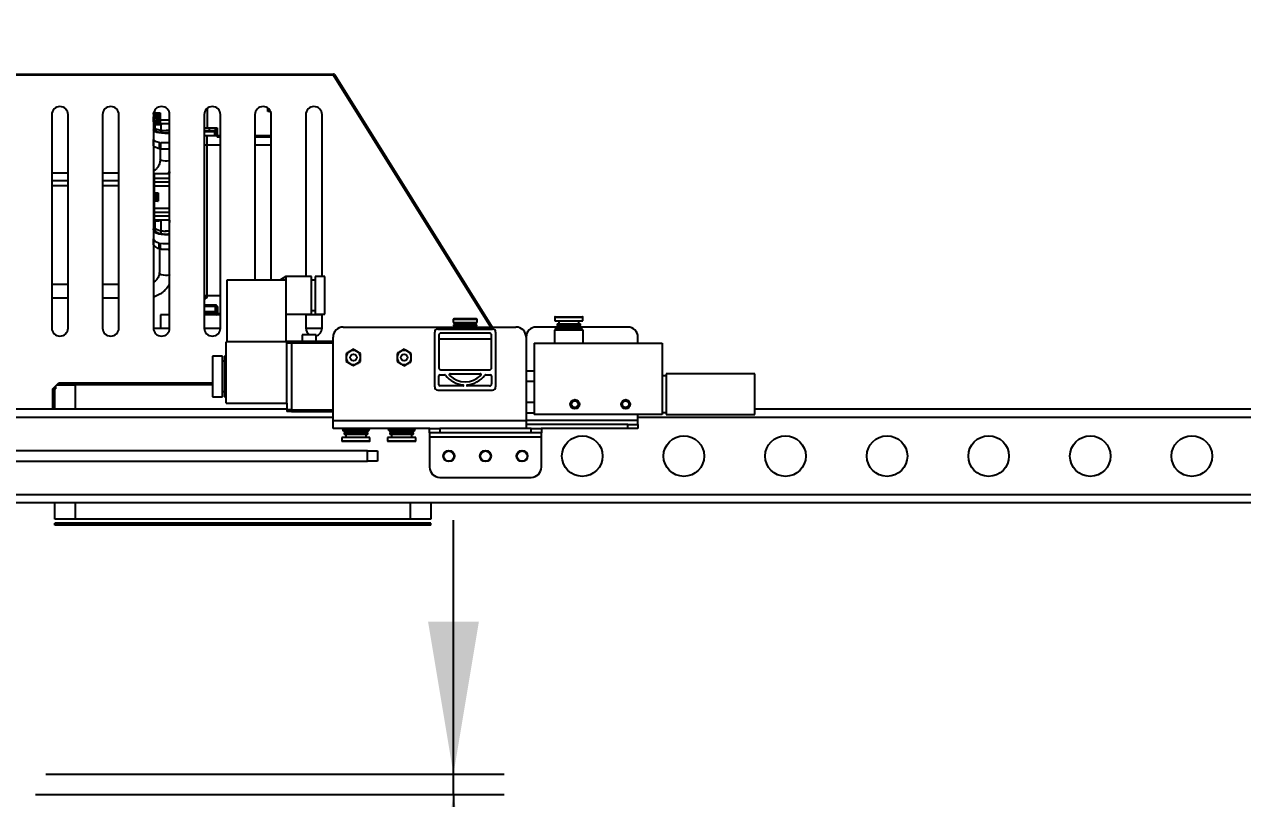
# Model space of a CAD drawing. Header units: millimetres. Extents: x 1 to 7426, y 0 to 5250.
# Drawn here: x 2041 to 2640, y 3952 to 4333 of the extents above; entities that cross this region are included whole.
import ezdxf

# ---------------------------------------------------------------- set-up
doc = ezdxf.new("R2010")
doc.units = ezdxf.units.MM
doc.header["$LTSCALE"] = 25
doc.layers.add('标注层', color=137, linetype='Continuous', lineweight=25)
doc.styles.add('SLDTEXTSTYLE2', font='TXT', dxfattribs={"width": 0.7})
doc.dimstyles.new('SLDDIMSTYLE0', dxfattribs={"dimtxt": 80, "dimasz": 75, "dimexe": 0, "dimexo": 0.0625, "dimgap": 20, "dimtad": 2, "dimrnd": 1e-09, "dimzin": 12, "dimdsep": 46, "dimtxsty": 'SLDTEXTSTYLE2', "dimsah": 1, "dimcen": 0.09, "dimadec": 0, "dimazin": 3, "dimtfac": 1, "dimtofl": 0, "dimtmove": 0, "dimatfit": 3, "dimfxl": 0, "dimfrac": 2, "dimtolj": 1, "dimtzin": 12, "dimarcsym": 0})
doc.dimstyles.new('SLDDIMSTYLE1', dxfattribs={"dimtxt": 80, "dimasz": 75, "dimexe": 0, "dimexo": 0.0625, "dimgap": 20, "dimtad": 2, "dimrnd": 1e-09, "dimzin": 12, "dimdsep": 46, "dimtxsty": 'SLDTEXTSTYLE2', "dimsah": 1, "dimcen": 0.09, "dimadec": 0, "dimazin": 3, "dimtfac": 1, "dimtmove": 0, "dimatfit": 0, "dimfxl": 0, "dimfrac": 2, "dimtolj": 1, "dimtzin": 12, "dimarcsym": 0})

# ---------------------------------------------------------------- blocks, each defined once
blk = doc.blocks.new('_D')
at = {"layer": '标注层'}
for p, q in [((3206.27, 4004), (3206.27, 4567.76)), ((1902.27, 4542.76), (3206.27, 4542.76))]:
    blk.add_line(p, q, dxfattribs=at)
for points in [[(1902.27, 4542.76), (1977.27, 4530.26), (1977.27, 4555.26)], [(3206.27, 4542.76), (3131.27, 4555.26), (3131.27, 4530.26)]]:
    blk.add_solid(points, dxfattribs=at)
at = {"layer": '标注层', "insert": (2515.84, 4645.89), "char_height": 80, "attachment_point": 1, "style": 'SLDTEXTSTYLE2'}
blk.add_mtext('1304', dxfattribs=at)
blk = doc.blocks.new('_D_1')
at = {"layer": '标注层'}
for p, q in [((2852.27, 4106.04), (2852.27, 4425.56)), ((2852.27, 4400.56), (1902.27, 4400.56))]:
    blk.add_line(p, q, dxfattribs=at)
for points in [[(1902.27, 4400.56), (1977.27, 4388.06), (1977.27, 4413.06)], [(2852.27, 4400.56), (2777.27, 4413.06), (2777.27, 4388.06)]]:
    blk.add_solid(points, dxfattribs=at)
at = {"layer": '标注层', "insert": (2316.19, 4503.69), "char_height": 80, "attachment_point": 1, "style": 'SLDTEXTSTYLE2'}
blk.add_mtext('950', dxfattribs=at)
blk = doc.blocks.new('_D_2')
at = {"layer": '标注层'}
for p, q in [((2251.96, 3964.04), (2251.96, 4089.04)), ((2051.27, 3964.04), (2276.96, 3964.04)), ((2251.96, 3954.04), (2251.96, 3964.04)), ((2046.27, 3954.04), (2276.96, 3954.04)), ((2251.96, 3954.04), (2251.96, 3861.59))]:
    blk.add_line(p, q, dxfattribs=at)
for points in [[(2251.96, 3964.04), (2264.46, 4039.04), (2239.46, 4039.04)], [(2251.96, 3954.04), (2239.46, 3879.04), (2264.46, 3879.04)]]:
    blk.add_solid(points, dxfattribs=at)
at = {"layer": '标注层', "insert": (2148.83, 3861.59), "char_height": 80, "attachment_point": 1, "rotation": 90, "style": 'SLDTEXTSTYLE2'}
blk.add_mtext('10', dxfattribs=at)

msp = doc.modelspace()

# ---------------------------------------------------------------- linework, layer by layer
at = {"color": 7, "linetype": 'Continuous', "lineweight": 25}
for p, q in [((2013.772, 4308.544), (2192.995, 4308.544)), ((2192.995, 4308.044), (2013.772, 4308.044)), ((2192.995, 4308.544), (2192.995, 4308.044)), ((2193.419, 4308.309), (2270.961, 4184.044)), ((2054.272, 4288.544), (2054.272, 4183.544)), ((2062.272, 4183.544), (2062.272, 4288.544)), ((2079.272, 4288.544), (2079.272, 4183.544)), ((2087.272, 4183.544), (2087.272, 4288.544)), ((2104.272, 4288.544), (2104.272, 4183.544)), ((2104.282, 4287.394), (2104.782, 4287.394)), ((2104.282, 4284.944), (2104.282, 4287.394)), ((2104.782, 4289.394), (2104.782, 4288.394)), ((2104.782, 4289.394), (2107.682, 4289.394)), ((2104.782, 4288.394), (2107.682, 4288.394)), ((2104.782, 4287.394), (2104.782, 4288.394)), ((2104.782, 4284.944), (2104.782, 4287.394)), ((2106.082, 4287.899), (2106.082, 4287.917)), ((2106.682, 4288.001), (2106.482, 4288.001)), ((2106.682, 4287.983), (2106.682, 4288.001)), ((2107.682, 4288.251), (2107.182, 4288.251)), ((2107.182, 4288.251), (2107.182, 4284.251)), ((2107.682, 4289.394), (2107.682, 4285.944)), ((2112.272, 4183.544), (2112.272, 4288.544)), ((2129.272, 4288.544), (2129.272, 4183.544)), ((2137.272, 4183.544), (2137.272, 4288.544)), ((2154.272, 4288.544), (2154.272, 4207.244)), ((2161.98, 4290.044), (2160.61, 4290.044)), ((2161.61, 4290.044), (2161.61, 4290.748)), ((2161.86, 4290.312), (2161.86, 4290.044)), ((2162.272, 4207.244), (2162.272, 4288.544)), ((2179.272, 4288.544), (2179.272, 4208.844)), ((2187.272, 4208.844), (2187.272, 4288.544)), ((2104.282, 4284.944), (2104.782, 4284.944)), ((2104.282, 4284.944), (2104.282, 4284.444)), ((2104.782, 4284.944), (2104.782, 4283.944)), ((2107.682, 4283.944), (2104.782, 4283.944)), ((2105.027, 4283.477), (2105.027, 4282.012)), ((2105.027, 4282.011), (2105.027, 4280.906)), ((2106.082, 4286.001), (2106.082, 4286.501)), ((2106.082, 4284.584), (2106.082, 4284.603)), ((2106.482, 4284.501), (2107.182, 4284.501)), ((2107.182, 4284.251), (2107.682, 4284.251)), ((2107.682, 4285.944), (2107.682, 4283.944)), ((2112.272, 4283.944), (2107.682, 4283.944)), ((2108.162, 4279.612), (2108.162, 4283.56)), ((2130.682, 4282.044), (2135.682, 4282.044)), ((2134.682, 4282.044), (2134.682, 4278.044)), ((2135.682, 4282.044), (2135.682, 4277.544)), ((2104.382, 4280.906), (2104.382, 4273.469)), ((2104.402, 4273.341), (2104.402, 4276.238)), ((2105.026, 4280.906), (2105.027, 4280.937)), ((2112.272, 4280.661), (2110.582, 4280.574)), ((2129.318, 4280.544), (2129.272, 4280.541)), ((2130.682, 4278.044), (2129.272, 4278.044)), ((2130.682, 4273.544), (2130.682, 4278.044)), ((2137.272, 4278.044), (2130.682, 4278.044)), ((2134.443, 4278.044), (2134.443, 4280.169)), ((2137.272, 4277.544), (2135.682, 4277.544)), ((2162.272, 4278.044), (2154.272, 4278.044)), ((2162.272, 4277.544), (2154.272, 4277.544)), ((2106.264, 4272.023), (2105.201, 4272.499)), ((2107.063, 4275.046), (2107.063, 4272.148)), ((2107.582, 4271.74), (2107.582, 4266.418)), ((2107.921, 4272.02), (2107.921, 4274.917)), ((2111.645, 4271.536), (2109.519, 4271.536)), ((2112.272, 4271.597), (2111.645, 4271.536)), ((2130.682, 4273.544), (2129.272, 4273.544)), ((2137.272, 4273.544), (2130.682, 4273.544)), ((2130.682, 4199.544), (2130.682, 4273.544)), ((2162.272, 4273.544), (2154.272, 4273.544)), ((2062.272, 4259.758), (2054.272, 4259.758)), ((2087.272, 4259.758), (2079.272, 4259.758)), ((2104.782, 4257.344), (2104.282, 4257.344)), ((2104.782, 4257.344), (2104.782, 4259.344)), ((2112.182, 4259.344), (2104.782, 4259.344)), ((2104.782, 4255.344), (2104.782, 4257.344)), ((2112.182, 4260.344), (2112.272, 4260.344)), ((2112.182, 4260.344), (2112.182, 4259.844)), ((2112.182, 4259.844), (2112.182, 4259.793)), ((2112.182, 4259.303), (2112.182, 4259.793)), ((2062.272, 4255.982), (2054.272, 4255.982)), ((2054.272, 4253.758), (2062.272, 4253.758)), ((2087.272, 4255.982), (2079.272, 4255.982)), ((2079.272, 4253.758), (2087.272, 4253.758)), ((2104.782, 4253.344), (2104.282, 4253.344)), ((2104.282, 4253.344), (2104.282, 4250.494)), ((2104.782, 4253.344), (2104.782, 4255.344)), ((2112.272, 4255.344), (2104.782, 4255.344)), ((2104.782, 4249.994), (2104.782, 4253.344)), ((2104.282, 4245.394), (2104.282, 4242.544)), ((2104.482, 4248.22), (2104.482, 4248.677)), ((2104.482, 4247.72), (2104.482, 4247.263)), ((2104.782, 4249.994), (2106.682, 4249.994)), ((2104.782, 4242.544), (2104.782, 4245.894)), ((2106.682, 4245.894), (2104.782, 4245.894)), ((2105.082, 4249.618), (2105.082, 4249.637)), ((2105.082, 4247.72), (2105.082, 4248.22)), ((2105.082, 4246.304), (2105.082, 4246.323)), ((2105.882, 4249.72), (2105.482, 4249.72)), ((2105.482, 4246.22), (2105.882, 4246.22)), ((2105.882, 4249.72), (2105.882, 4246.22)), ((2106.382, 4249.52), (2105.882, 4249.52)), ((2106.682, 4249.92), (2106.382, 4249.92)), ((2106.382, 4249.92), (2106.382, 4247.97)), ((2106.382, 4247.97), (2106.382, 4246.02)), ((2106.382, 4246.02), (2106.682, 4246.02)), ((2106.682, 4249.994), (2106.682, 4245.894)), ((2104.782, 4242.544), (2104.282, 4242.544)), ((2104.782, 4240.544), (2104.782, 4242.544)), ((2104.782, 4240.544), (2112.272, 4240.544)), ((2104.782, 4238.544), (2104.782, 4240.544)), ((2104.782, 4238.544), (2104.282, 4238.544)), ((2104.782, 4236.544), (2104.782, 4238.544)), ((2112.182, 4236.544), (2104.782, 4236.544)), ((2105.253, 4236.115), (2104.927, 4236.109)), ((2104.927, 4236.109), (2104.927, 4233.372)), ((2104.927, 4233.371), (2104.927, 4231.948)), ((2108.062, 4229.835), (2108.062, 4236.234)), ((2112.182, 4236.584), (2112.182, 4236.094)), ((2112.182, 4236.094), (2112.182, 4236.044)), ((2112.182, 4236.044), (2112.182, 4235.544)), ((2112.272, 4235.544), (2112.182, 4235.544)), ((2104.282, 4231.948), (2104.282, 4224.969)), ((2104.302, 4224.76), (2104.302, 4227.479)), ((2112.272, 4231.175), (2110.482, 4231.024)), ((2106.164, 4222.944), (2105.101, 4223.722)), ((2106.963, 4225.531), (2106.963, 4222.812)), ((2107.232, 4222.57), (2107.232, 4210.789)), ((2107.821, 4222.603), (2107.821, 4225.322)), ((2111.545, 4222.15), (2109.419, 4222.15)), ((2111.545, 4222.15), (2112.272, 4222.264)), ((2062.272, 4204.976), (2054.272, 4204.976)), ((2087.272, 4204.976), (2079.272, 4204.976)), ((2140.523, 4176.744), (2140.523, 4207.244)), ((2140.523, 4207.244), (2169.523, 4207.244)), ((2169.523, 4208.844), (2166.752, 4207.244)), ((2182.023, 4208.844), (2169.523, 4208.844)), ((2169.523, 4208.844), (2169.523, 4207.244)), ((2169.523, 4207.244), (2169.523, 4176.744)), ((2182.023, 4199.644), (2182.023, 4208.844)), ((2183.823, 4207.144), (2182.023, 4207.144)), ((2188.723, 4208.844), (2183.823, 4208.844)), ((2183.823, 4208.844), (2183.823, 4199.644)), ((2188.723, 4199.644), (2188.723, 4208.844)), ((2054.272, 4198.476), (2062.272, 4198.476)), ((2079.272, 4198.476), (2087.272, 4198.476)), ((2129.272, 4199.544), (2130.682, 4199.544)), ((2130.682, 4198.544), (2130.682, 4199.544)), ((2130.682, 4199.544), (2137.272, 4199.544)), ((2182.023, 4190.444), (2182.023, 4199.644)), ((2183.823, 4199.644), (2183.823, 4190.444)), ((2188.723, 4190.444), (2188.723, 4199.644)), ((2129.308, 4194.277), (2129.308, 4191.719)), ((2129.473, 4194.344), (2129.473, 4194.844)), ((2134.644, 4194.844), (2129.473, 4194.844)), ((2129.473, 4194.344), (2130.911, 4194.344)), ((2130.911, 4194.344), (2133.206, 4194.344)), ((2133.206, 4194.344), (2134.644, 4194.344)), ((2134.644, 4194.344), (2134.644, 4194.844)), ((2134.808, 4191.719), (2134.808, 4194.277)), ((2136.058, 4193.844), (2135.058, 4193.844)), ((2135.058, 4193.844), (2135.058, 4190.544)), ((2136.058, 4190.544), (2136.058, 4193.844)), ((2182.023, 4192.144), (2183.823, 4192.144)), ((2107.782, 4190.044), (2107.782, 4183.544)), ((2112.272, 4190.044), (2107.782, 4190.044)), ((2137.272, 4190.044), (2129.272, 4190.044)), ((2135.058, 4190.544), (2136.058, 4190.544)), ((2136.058, 4190.544), (2136.058, 4190.044)), ((2169.523, 4190.444), (2182.023, 4190.444)), ((2179.272, 4190.444), (2179.272, 4183.544)), ((2187.272, 4190.044), (2179.272, 4190.044)), ((2183.823, 4190.444), (2188.723, 4190.444)), ((2187.272, 4183.544), (2187.272, 4190.444)), ((2251.873, 4187.844), (2251.873, 4186.244)), ((2251.873, 4186.244), (2263.573, 4186.244)), ((2252.023, 4185.194), (2251.923, 4185.094)), ((2263.423, 4185.194), (2252.023, 4185.194)), ((2263.373, 4188.044), (2252.073, 4188.044)), ((2253.723, 4186.244), (2253.723, 4185.194)), ((2261.723, 4185.194), (2261.723, 4186.244)), ((2263.523, 4185.094), (2263.423, 4185.194)), ((2263.573, 4186.244), (2263.573, 4187.844)), ((2301.823, 4188.844), (2301.823, 4187.044)), ((2301.823, 4187.044), (2315.623, 4187.044)), ((2302.023, 4189.044), (2309.268, 4189.044)), ((2303.023, 4185.644), (2302.923, 4185.544)), ((2302.923, 4185.544), (2302.923, 4184.894)), ((2302.923, 4185.544), (2309.195, 4185.544)), ((2303.023, 4185.644), (2309.187, 4185.644)), ((2303.773, 4187.044), (2303.773, 4185.644)), ((2309.187, 4185.644), (2314.423, 4185.644)), ((2309.195, 4185.544), (2314.523, 4185.544)), ((2309.268, 4189.044), (2315.423, 4189.044)), ((2313.673, 4185.644), (2313.673, 4187.044)), ((2314.523, 4185.544), (2314.423, 4185.644)), ((2314.523, 4184.894), (2314.523, 4185.544)), ((2315.623, 4187.044), (2315.623, 4188.844)), ((2104.272, 4183.544), (2112.272, 4183.544)), ((2129.272, 4183.544), (2137.272, 4183.544)), ((2177.523, 4180.144), (2177.523, 4177.144)), ((2184.323, 4180.144), (2177.523, 4180.144)), ((2179.272, 4183.544), (2187.272, 4183.544)), ((2184.323, 4177.144), (2184.323, 4180.144)), ((2197.723, 4184.044), (2282.723, 4184.044)), ((2242.723, 4154.544), (2242.723, 4181.544)), ((2244.223, 4183.044), (2271.223, 4183.044)), ((2244.723, 4180.044), (2244.723, 4164.044)), ((2269.723, 4181.044), (2245.723, 4181.044)), ((2251.923, 4185.094), (2251.923, 4184.694)), ((2251.923, 4185.094), (2263.523, 4185.094)), ((2251.923, 4184.694), (2252.173, 4184.444)), ((2251.923, 4184.694), (2263.523, 4184.694)), ((2252.173, 4184.444), (2251.923, 4184.194)), ((2251.923, 4184.194), (2251.923, 4184.044)), ((2251.923, 4184.194), (2263.523, 4184.194)), ((2252.173, 4184.444), (2263.273, 4184.444)), ((2263.273, 4184.444), (2263.523, 4184.694)), ((2263.523, 4184.194), (2263.273, 4184.444)), ((2263.523, 4184.694), (2263.523, 4185.094)), ((2263.523, 4184.044), (2263.523, 4184.194)), ((2270.723, 4164.044), (2270.723, 4180.044)), ((2272.723, 4181.544), (2272.723, 4154.544)), ((2302.923, 4184.044), (2292.723, 4184.044)), ((2301.723, 4182.444), (2301.723, 4176.044)), ((2309.276, 4182.644), (2301.923, 4182.644)), ((2302.235, 4183.539), (2302.073, 4182.644)), ((2302.481, 4183.744), (2309.231, 4183.744)), ((2302.923, 4184.894), (2303.173, 4184.644)), ((2302.923, 4184.894), (2314.523, 4184.894)), ((2303.173, 4184.644), (2302.923, 4184.394)), ((2302.923, 4184.394), (2302.923, 4183.744)), ((2302.923, 4184.394), (2309.195, 4184.394)), ((2303.173, 4184.644), (2314.273, 4184.644)), ((2309.195, 4184.394), (2314.523, 4184.394)), ((2309.231, 4183.744), (2314.964, 4183.744)), ((2315.523, 4182.644), (2309.276, 4182.644)), ((2314.273, 4184.644), (2314.523, 4184.894)), ((2314.523, 4184.394), (2314.273, 4184.644)), ((2314.523, 4183.744), (2314.523, 4184.394)), ((2337.723, 4184.044), (2314.523, 4184.044)), ((2315.373, 4182.644), (2315.21, 4183.539)), ((2315.723, 4176.044), (2315.723, 4182.444)), ((2170.023, 4176.744), (2140.023, 4176.744)), ((2140.023, 4146.544), (2140.023, 4176.744)), ((2170.023, 4177.044), (2170.023, 4176.744)), ((2170.023, 4177.044), (2172.223, 4177.044)), ((2170.023, 4146.544), (2170.023, 4176.744)), ((2172.223, 4176.044), (2170.023, 4176.044)), ((2172.223, 4177.144), (2192.723, 4177.144)), ((2172.223, 4177.144), (2172.223, 4176.144)), ((2172.223, 4176.144), (2172.223, 4143.344)), ((2192.723, 4138.044), (2192.723, 4179.044)), ((2270.723, 4178.044), (2244.723, 4178.044)), ((2287.723, 4179.044), (2287.723, 4138.044)), ((2291.723, 4176.044), (2291.723, 4141.044)), ((2291.723, 4176.044), (2354.723, 4176.044)), ((2342.723, 4176.044), (2342.723, 4179.044)), ((2354.723, 4176.044), (2354.723, 4141.044)), ((2138.223, 4169.744), (2133.323, 4169.744)), ((2133.323, 4169.744), (2133.323, 4149.744)), ((2138.223, 4149.744), (2138.223, 4169.744)), ((2139.223, 4167.244), (2138.223, 4167.244)), ((2140.023, 4169.744), (2139.223, 4169.744)), ((2139.223, 4169.744), (2139.223, 4149.744)), ((2202.723, 4173.085), (2200.973, 4172.075)), ((2206.223, 4171.065), (2204.473, 4172.075)), ((2227.723, 4173.085), (2225.973, 4172.075)), ((2231.223, 4171.065), (2229.473, 4172.075)), ((2199.223, 4167.023), (2200.973, 4166.013)), ((2202.723, 4165.002), (2204.473, 4166.013)), ((2224.223, 4167.023), (2225.973, 4166.013)), ((2227.723, 4165.002), (2229.473, 4166.013)), ((2245.723, 4163.044), (2269.723, 4163.044)), ((2287.723, 4162.436), (2291.723, 4162.436)), ((2054.772, 4153.544), (2057.772, 4156.544)), ((2056.772, 4155.544), (2065.772, 4155.544)), ((2057.772, 4156.544), (2133.323, 4156.544)), ((2065.772, 4155.544), (2065.772, 4143.544)), ((2133.323, 4155.544), (2065.772, 4155.544)), ((2065.782, 4156.544), (2065.782, 4155.544)), ((2244.723, 4155.544), (2244.723, 4160.044)), ((2245.223, 4160.544), (2247.693, 4160.544)), ((2250.374, 4161.044), (2265.071, 4161.044)), ((2267.753, 4160.544), (2270.223, 4160.544)), ((2270.723, 4160.044), (2270.723, 4156.044)), ((2291.723, 4157.24), (2287.723, 4157.24)), ((2356.723, 4160.044), (2354.723, 4160.044)), ((2400.223, 4161.044), (2356.723, 4161.044)), ((2356.723, 4161.044), (2356.723, 4141.044)), ((2400.223, 4141.044), (2400.223, 4161.044)), ((2054.772, 4143.544), (2054.772, 4153.544)), ((2055.772, 4143.544), (2055.772, 4153.544)), ((2056.233, 4153.544), (2055.772, 4153.544)), ((2055.782, 4153.544), (2055.782, 4154.554)), ((2056.233, 4153.544), (2056.233, 4155.005)), ((2133.323, 4149.744), (2138.223, 4149.744)), ((2138.223, 4152.244), (2139.223, 4152.244)), ((2139.223, 4149.744), (2140.023, 4149.744)), ((2244.223, 4153.044), (2271.223, 4153.044)), ((2256.734, 4155.044), (2245.223, 4155.044)), ((2269.723, 4155.044), (2258.712, 4155.044)), ((2170.023, 4143.544), (1973.9, 4143.544)), ((2140.023, 4146.544), (2170.023, 4146.544)), ((2170.023, 4146.544), (2170.023, 4143.444)), ((2170.023, 4143.444), (2172.223, 4143.444)), ((2170.023, 4143.444), (2170.023, 4142.444)), ((2172.223, 4143.344), (2172.223, 4142.344)), ((2291.723, 4146.848), (2287.723, 4146.848)), ((2852.272, 4143.544), (2400.223, 4143.544)), ((2192.723, 4139.544), (1973.9, 4139.544)), ((2172.223, 4142.444), (2170.023, 4142.444)), ((2192.723, 4142.344), (2172.223, 4142.344)), ((2192.723, 4138.044), (2287.723, 4138.044)), ((2192.723, 4134.044), (2192.723, 4138.044)), ((2291.723, 4141.652), (2287.723, 4141.652)), ((2287.723, 4138.044), (2287.723, 4134.044)), ((2342.723, 4138.044), (2287.723, 4138.044)), ((2354.723, 4141.044), (2291.723, 4141.044)), ((2342.723, 4138.044), (2342.723, 4141.044)), ((2852.272, 4139.544), (2342.723, 4139.544)), ((2342.723, 4136.044), (2342.723, 4138.044)), ((2354.723, 4142.044), (2356.723, 4142.044)), ((2356.723, 4141.044), (2400.223, 4141.044)), ((2240.324, 4134.044), (2192.723, 4134.044)), ((2197.341, 4134.044), (2197.485, 4133.249)), ((2205.582, 4133.044), (2197.731, 4133.044)), ((2198.173, 4133.044), (2198.173, 4132.394)), ((2198.173, 4132.394), (2198.423, 4132.144)), ((2205.468, 4132.394), (2198.173, 4132.394)), ((2198.423, 4132.144), (2198.173, 4131.894)), ((2198.173, 4131.894), (2198.173, 4131.244)), ((2209.773, 4131.894), (2198.173, 4131.894)), ((2198.173, 4131.244), (2198.273, 4131.144)), ((2205.468, 4131.244), (2198.173, 4131.244)), ((2198.423, 4132.144), (2209.523, 4132.144)), ((2209.773, 4132.394), (2205.468, 4132.394)), ((2209.773, 4131.244), (2205.468, 4131.244)), ((2210.214, 4133.044), (2205.582, 4133.044)), ((2209.523, 4132.144), (2209.773, 4132.394)), ((2209.773, 4131.894), (2209.523, 4132.144)), ((2209.673, 4131.144), (2209.773, 4131.244)), ((2209.773, 4132.394), (2209.773, 4133.044)), ((2209.773, 4131.244), (2209.773, 4131.894)), ((2210.46, 4133.249), (2210.605, 4134.044)), ((2219.841, 4134.044), (2219.985, 4133.249)), ((2228.082, 4133.044), (2220.231, 4133.044)), ((2220.673, 4133.044), (2220.673, 4132.394)), ((2220.673, 4132.394), (2220.923, 4132.144)), ((2227.968, 4132.394), (2220.673, 4132.394)), ((2220.923, 4132.144), (2220.673, 4131.894)), ((2220.673, 4131.894), (2220.673, 4131.244)), ((2232.273, 4131.894), (2220.673, 4131.894)), ((2220.673, 4131.244), (2220.773, 4131.144)), ((2227.968, 4131.244), (2220.673, 4131.244)), ((2220.923, 4132.144), (2232.023, 4132.144)), ((2232.273, 4132.394), (2227.968, 4132.394)), ((2232.273, 4131.244), (2227.968, 4131.244)), ((2232.714, 4133.044), (2228.082, 4133.044)), ((2232.023, 4132.144), (2232.273, 4132.394)), ((2232.273, 4131.894), (2232.023, 4132.144)), ((2232.173, 4131.144), (2232.273, 4131.244)), ((2232.273, 4132.394), (2232.273, 4133.044)), ((2232.273, 4131.244), (2232.273, 4131.894)), ((2232.96, 4133.249), (2233.105, 4134.044)), ((2240.223, 4132.044), (2240.223, 4134.044)), ((2245.223, 4132.044), (2240.223, 4132.044)), ((2240.223, 4132.044), (2240.223, 4130.044)), ((2240.324, 4134.044), (2245.223, 4134.044)), ((2245.223, 4134.044), (2245.223, 4132.044)), ((2290.223, 4134.044), (2245.223, 4134.044)), ((2290.223, 4132.044), (2245.223, 4132.044)), ((2337.723, 4136.044), (2287.723, 4136.044)), ((2290.223, 4132.044), (2290.223, 4134.044)), ((2290.223, 4134.044), (2295.122, 4134.044)), ((2295.223, 4132.044), (2290.223, 4132.044)), ((2337.723, 4134.044), (2295.122, 4134.044)), ((2295.223, 4134.044), (2295.223, 4132.044)), ((2295.223, 4130.044), (2295.223, 4132.044)), ((2337.723, 4134.044), (2337.723, 4136.044)), ((2337.723, 4136.044), (2342.723, 4136.044)), ((2342.723, 4134.044), (2337.723, 4134.044)), ((2342.723, 4136.044), (2342.723, 4134.044)), ((2197.073, 4129.744), (2197.073, 4127.944)), ((2210.873, 4129.744), (2197.073, 4129.744)), ((2205.7, 4127.744), (2197.273, 4127.744)), ((2205.443, 4131.144), (2198.273, 4131.144)), ((2199.023, 4131.144), (2199.023, 4129.744)), ((2209.673, 4131.144), (2205.443, 4131.144)), ((2210.673, 4127.744), (2205.7, 4127.744)), ((2208.923, 4129.744), (2208.923, 4131.144)), ((2210.873, 4127.944), (2210.873, 4129.744)), ((2219.573, 4129.744), (2219.573, 4127.944)), ((2233.373, 4129.744), (2219.573, 4129.744)), ((2228.2, 4127.744), (2219.773, 4127.744)), ((2227.943, 4131.144), (2220.773, 4131.144)), ((2221.523, 4131.144), (2221.523, 4129.744)), ((2232.173, 4131.144), (2227.943, 4131.144)), ((2233.173, 4127.744), (2228.2, 4127.744)), ((2231.423, 4129.744), (2231.423, 4131.144)), ((2233.373, 4127.944), (2233.373, 4129.744)), ((2240.223, 4130.044), (2295.223, 4130.044)), ((2240.223, 4130.044), (2240.223, 4115.044)), ((2295.223, 4115.044), (2295.223, 4130.044)), ((2209.574, 4123.044), (2011.68, 4123.044)), ((2209.574, 4118.044), (2209.574, 4123.044)), ((2209.574, 4123.044), (2214.549, 4123.044)), ((2214.549, 4123.044), (2214.549, 4118.044)), ((2011.68, 4118.044), (2209.574, 4118.044)), ((2214.549, 4118.044), (2209.574, 4118.044)), ((2245.223, 4110.044), (2290.223, 4110.044)), ((2852.272, 4101.544), (1973.9, 4101.544)), ((2852.272, 4097.544), (1973.9, 4097.544)), ((2055.772, 4089.544), (2055.772, 4097.544)), ((2065.772, 4097.544), (2065.772, 4089.544)), ((2230.772, 4089.544), (2230.772, 4097.544)), ((2240.772, 4097.544), (2240.772, 4089.544)), ((2065.772, 4089.544), (2055.772, 4089.544)), ((2230.772, 4089.544), (2065.772, 4089.544)), ((2240.772, 4089.544), (2230.772, 4089.544)), ((2055.772, 4086.544), (2055.772, 4087.544)), ((2065.772, 4087.544), (2055.772, 4087.544)), ((2065.772, 4086.544), (2055.772, 4086.544)), ((2065.772, 4086.544), (2065.772, 4087.544)), ((2230.772, 4087.544), (2065.772, 4087.544)), ((2230.772, 4086.544), (2065.772, 4086.544)), ((2230.772, 4086.544), (2230.772, 4087.544)), ((2240.772, 4087.544), (2230.772, 4087.544)), ((2240.772, 4086.544), (2230.772, 4086.544)), ((2240.772, 4086.544), (2240.772, 4087.544))]:
    msp.add_line(p, q, dxfattribs=at)
at = {"color": 8, "linetype": 'Continuous', "lineweight": 25}
for p, q in [((2270.372, 4184.044), (2192.995, 4308.044)), ((2104.363, 4289.394), (2104.782, 4289.394)), ((2104.782, 4290.498), (2104.782, 4289.394)), ((2104.782, 4287.394), (2105.583, 4287.394)), ((2106.482, 4288.001), (2106.482, 4284.501)), ((2130.682, 4291.592), (2130.682, 4282.044)), ((2160.61, 4290.044), (2160.61, 4291.789)), ((2105.682, 4284.944), (2104.782, 4284.944)), ((2105.261, 4283.481), (2105.028, 4283.477)), ((2107.682, 4285.944), (2112.272, 4285.944)), ((2131.682, 4282.044), (2131.682, 4280.544)), ((2134.443, 4280.169), (2129.272, 4280.169)), ((2104.782, 4257.344), (2112.272, 4257.344)), ((2112.272, 4259.844), (2112.182, 4259.844)), ((2112.182, 4259.793), (2112.272, 4259.793)), ((2112.272, 4259.303), (2112.182, 4259.303)), ((2112.272, 4253.344), (2104.782, 4253.344)), ((2104.782, 4249.407), (2104.782, 4249.994)), ((2104.782, 4247.72), (2104.782, 4248.22)), ((2104.782, 4245.894), (2104.782, 4246.532)), ((2105.482, 4249.72), (2105.482, 4249.208)), ((2105.482, 4249.208), (2105.482, 4246.22)), ((2104.782, 4242.544), (2112.272, 4242.544)), ((2112.272, 4238.544), (2104.782, 4238.544)), ((2112.182, 4236.584), (2112.272, 4236.584)), ((2112.272, 4236.094), (2112.182, 4236.094)), ((2112.182, 4236.044), (2112.272, 4236.044)), ((2129.272, 4198.544), (2130.682, 4198.544)), ((2129.473, 4194.844), (2129.272, 4194.806)), ((2129.272, 4194.316), (2129.473, 4194.344)), ((2129.272, 4193.844), (2129.308, 4193.844)), ((2129.308, 4191.719), (2134.808, 4191.719)), ((2134.808, 4193.844), (2135.058, 4193.844)), ((2135.058, 4190.544), (2129.272, 4190.544)), ((2137.272, 4190.544), (2136.058, 4190.544)), ((2251.873, 4187.844), (2263.573, 4187.844)), ((2301.823, 4188.844), (2309.284, 4188.844)), ((2309.284, 4188.844), (2315.623, 4188.844)), ((2315.723, 4182.444), (2301.723, 4182.444)), ((2302.235, 4183.539), (2309.251, 4183.539)), ((2309.251, 4183.539), (2315.21, 4183.539)), ((2192.723, 4176.144), (2172.223, 4176.144)), ((2172.223, 4143.344), (2192.723, 4143.344)), ((2205.646, 4133.249), (2197.485, 4133.249)), ((2210.46, 4133.249), (2205.646, 4133.249)), ((2228.146, 4133.249), (2219.985, 4133.249)), ((2232.96, 4133.249), (2228.146, 4133.249)), ((2205.752, 4127.944), (2197.073, 4127.944)), ((2210.873, 4127.944), (2205.752, 4127.944)), ((2228.252, 4127.944), (2219.573, 4127.944)), ((2233.373, 4127.944), (2228.252, 4127.944))]:
    msp.add_line(p, q, dxfattribs=at)
at = {"color": 7, "linetype": 'Continuous', "lineweight": 25, "flags": 128}
for points in [[(2112.272, 4279.363), (2111.329, 4279.313), (2109.835, 4279.313), (2108.383, 4279.406), (2107.06, 4279.586), (2105.941, 4279.842), (2105.092, 4280.161), (2104.562, 4280.522), (2104.382, 4280.906), (2104.562, 4281.291), (2105.027, 4281.619)], [(2112.187, 4279.53), (2112.02, 4279.517), (2110.582, 4279.468), (2109.144, 4279.517), (2107.804, 4279.661), (2106.653, 4279.89), (2105.77, 4280.188), (2105.215, 4280.534), (2105.026, 4280.906)], [(2112.272, 4280.794), (2111.931, 4280.766), (2110.582, 4280.718)], [(2104.282, 4231.948), (2104.462, 4232.575), (2104.927, 4233.112)], [(2112.272, 4229.439), (2111.229, 4229.347), (2109.735, 4229.347), (2108.283, 4229.498), (2106.96, 4229.792), (2105.841, 4230.21), (2104.992, 4230.73), (2104.462, 4231.321), (2104.282, 4231.948)], [(2112.272, 4229.725), (2111.92, 4229.68), (2110.482, 4229.6), (2109.044, 4229.68), (2107.704, 4229.914), (2106.553, 4230.288), (2105.67, 4230.774), (2105.115, 4231.34), (2104.926, 4231.948), (2104.927, 4231.998)], [(2112.327, 4231.408), (2111.163, 4231.278), (2110.117, 4231.264)]]:
    msp.add_lwpolyline(points, dxfattribs=at)
at = {"color": 8, "linetype": 'Continuous', "lineweight": 25, "flags": 128}
for points in [[(2112.272, 4265.776), (2112.082, 4265.745), (2111.103, 4265.653), (2110.061, 4265.653), (2109.082, 4265.745), (2108.284, 4265.919), (2107.763, 4266.152), (2107.582, 4266.418)], [(2112.272, 4209.642), (2112.26, 4209.639), (2111.28, 4209.457), (2110.214, 4209.42), (2109.176, 4209.531), (2108.281, 4209.778), (2107.624, 4210.135), (2107.276, 4210.563), (2107.232, 4210.789)]]:
    msp.add_lwpolyline(points, dxfattribs=at)
at = {"color": 7, "linetype": 'Continuous', "lineweight": 25}
for centre, radius in [((2202.723, 4169.044), 1.621), ((2227.723, 4169.044), 1.621), ((2311.723, 4146.044), 2.25), ((2311.723, 4146.044), 1.621), ((2336.723, 4146.044), 2.25), ((2336.723, 4146.044), 1.621), ((2315.363, 4120.544), 10), ((2365.363, 4120.544), 10), ((2415.363, 4120.544), 10), ((2465.363, 4120.544), 10), ((2515.363, 4120.544), 10), ((2565.363, 4120.544), 10), ((2615.363, 4120.544), 10), ((2249.723, 4120.544), 2.75), ((2249.723, 4120.544), 2.5), ((2267.723, 4120.544), 2.75), ((2267.723, 4120.544), 2.5), ((2285.723, 4120.544), 2.75), ((2285.723, 4120.544), 2.5)]:
    msp.add_circle(centre, radius, dxfattribs=at)
for centre, radius, start, end in [((2192.995, 4308.044), 0.5, 31.964539, 90), ((1943.29, 4708.537), 471.961, 301.943177, 302.003877), ((2058.272, 4288.544), 4, 0, 180), ((2083.272, 4288.544), 4, 0, 180), ((2108.272, 4288.544), 4, 0, 180), ((2104.782, 4288.894), 0.5, 180, 270), ((2106.482, 4287.001), 1, 90, 113.578284), ((2133.272, 4288.544), 4, 0, 180), ((2158.272, 4288.544), 4, 0, 180), ((2183.272, 4288.544), 4, 0, 180), ((2104.782, 4284.444), 0.5, 180, 270), ((2106.482, 4285.501), 1, 246.421808, 270), ((2107.088, 4278.665), 3.62, 222.101185, 269.605667), ((2110.581, 4298.633), 19.038, 267.568797, 274.849723), ((2134.068, 4280.169), 0.375, 0, 90), ((2104.815, 4273.47), 0.433, 180.206068, 197.438277), ((2109.833, 4287.756), 15.853, 259.933767, 263.07162), ((2110.593, 4297.702), 22.941, 263.312702, 274.197866), ((2104.782, 4258.844), 0.5, 90, 180), ((2104.782, 4254.844), 0.5, 90, 180), ((2104.782, 4250.494), 0.5, 180, 270), ((2104.782, 4245.394), 0.5, 90, 180), ((2105.482, 4248.72), 1, 90, 113.578202), ((2105.482, 4247.22), 1, 246.421681, 270), ((2104.782, 4241.044), 0.5, 180, 270), ((2104.782, 4237.044), 0.5, 180, 269.999999), ((2107.405, 4228.927), 3.425, 205.019461, 262.573086), ((2110.486, 4241.307), 11.501, 265.474281, 278.935199), ((2105.411, 4224.971), 1.129, 180.081782, 190.777337), ((2109.858, 4232.811), 10.41, 253.84956, 258.715274), ((2110.491, 4239.195), 14.128, 259.105468, 277.240357), ((2129.558, 4193.844), 0.5, 89.999996, 124.931821), ((2129.683, 4191.719), 0.375, 180, 270), ((2134.433, 4191.719), 0.375, 270, 0), ((2134.558, 4193.844), 0.5, 359.999983, 90), ((2135.558, 4190.544), 0.5, 180, 270), ((2252.073, 4187.844), 0.2, 90, 180), ((2263.373, 4187.844), 0.2, 0, 90), ((2302.023, 4188.844), 0.2, 90, 180), ((2315.423, 4188.844), 0.2, 0, 90), ((2058.272, 4183.544), 4, 180, 0), ((2083.272, 4183.544), 4, 180, 0), ((2108.272, 4183.544), 4, 180, 0), ((2133.272, 4183.544), 4, 180, 0), ((2183.272, 4183.544), 4, 180, 238.211669), ((2183.272, 4183.544), 4, 285.230426, 0), ((2197.723, 4179.044), 5, 90, 180), ((2244.223, 4181.544), 1.5, 90, 180), ((2245.723, 4180.044), 1, 90, 180), ((2269.723, 4180.044), 1, 0, 90), ((2271.223, 4181.544), 1.5, 0, 90), ((2282.723, 4179.044), 5, 0, 90), ((2292.723, 4179.044), 5, 90, 180), ((2301.923, 4182.444), 0.2, 90, 180), ((2302.481, 4183.494), 0.25, 90, 169.7), ((2314.964, 4183.494), 0.25, 10.3, 90), ((2315.523, 4182.444), 0.2, 0, 90), ((2337.723, 4179.044), 5, 0, 90), ((2202.723, 4169.044), 3.5, 120, 180), ((2202.723, 4169.044), 3.5, 180, 240), ((2202.723, 4169.044), 3.5, 60, 120), ((2202.723, 4169.044), 3.5, 0, 60), ((2202.723, 4169.044), 3.5, 300, 0), ((2227.723, 4169.044), 3.5, 120, 180), ((2227.723, 4169.044), 3.5, 180, 240), ((2227.723, 4169.044), 3.5, 60, 120), ((2227.723, 4169.044), 3.5, 0, 60), ((2227.723, 4169.044), 3.5, 300, 0), ((2202.723, 4169.044), 3.5, 240, 300), ((2227.723, 4169.044), 3.5, 240, 300), ((2245.723, 4164.044), 1, 180, 270), ((2269.723, 4164.044), 1, 270, 0), ((2245.223, 4160.044), 0.5, 90, 180), ((2245.223, 4155.544), 0.5, 180, 270), ((2247.693, 4160.044), 0.5, 36.641057, 90), ((2257.723, 4167.504), 12, 216.641057, 265.368541), ((2250.374, 4160.544), 0.5, 90, 225.584691), ((2257.723, 4168.044), 11, 225.584691, 314.415309), ((2256.734, 4155.294), 0.25, 270, 85.368541), ((2258.712, 4155.294), 0.25, 94.631459, 270), ((2257.723, 4167.504), 12, 274.631459, 323.358943), ((2265.071, 4160.544), 0.5, 314.415309, 90), ((2267.753, 4160.044), 0.5, 90, 143.358943), ((2269.723, 4156.044), 1, 270, 0), ((2270.223, 4160.044), 0.5, 0, 90), ((2244.223, 4154.544), 1.5, 180, 270), ((2271.223, 4154.544), 1.5, 270, 0), ((2197.731, 4133.294), 0.25, 190.3, 270), ((2210.214, 4133.294), 0.25, 270, 349.7), ((2220.231, 4133.294), 0.25, 190.3, 270), ((2232.714, 4133.294), 0.25, 270, 349.7), ((2197.273, 4127.944), 0.2, 180, 270), ((2210.673, 4127.944), 0.2, 270, 0), ((2219.773, 4127.944), 0.2, 180, 270), ((2233.173, 4127.944), 0.2, 270, 0), ((2245.223, 4115.044), 5, 180, 270), ((2290.223, 4115.044), 5, 270, 0)]:
    msp.add_arc(centre, radius, start, end, dxfattribs=at)
for centre, major_axis, start_param, end_param in [((2107.182, 4286.251), (3.5, 0), 1.5707963, 1.7141439), ((2106.682, 4286.251), (3.5, 0), 1.4993069, 1.5707963), ((2105.882, 4247.97), (3.1, 0), 4.712389, 4.8743869), ((2106.382, 4247.97), (3.1, 0), 4.6316561, 4.712389)]:
    msp.add_ellipse(centre, major_axis=major_axis, ratio=0.5, start_param=start_param, end_param=end_param, dxfattribs=at)
for points, knots in [([(2104.282, 4288.894), (2104.282, 4288.901), (2104.282, 4288.917), (2104.282, 4289.032), (2104.282, 4289.197), (2104.282, 4289.328), (2104.282, 4289.394)], [0, 0, 0, 0, 0.25001573, 0.49999391, 0.75001976, 1, 1, 1, 1]), ([(2104.282, 4288.719), (2104.282, 4288.743), (2104.282, 4288.86), (2104.282, 4288.879), (2104.282, 4288.894)], [0, 0, 0, 0, 0.2129137, 1, 1, 1, 1]), ([(2106.082, 4287.899), (2105.984, 4287.843), (2105.787, 4287.732), (2105.584, 4287.454), (2105.492, 4287.183), (2105.485, 4287.014), (2105.482, 4286.958)], [0, 0, 0, 0, 0.2848773, 0.5696372, 0.8566562, 1, 1, 1, 1]), ([(2105.261, 4283.481), (2105.251, 4283.539), (2105.23, 4283.661), (2105.12, 4283.815), (2104.963, 4283.924), (2104.841, 4283.937), (2104.782, 4283.944)], [0, 0, 0, 0, 0.2355762, 0.4925036, 0.7535412, 1, 1, 1, 1]), ([(2104.865, 4283.845), (2104.89, 4283.819), (2104.94, 4283.767), (2105.008, 4283.644), (2105.019, 4283.543), (2105.027, 4283.477)], [0, 0, 0, 0, 0.2646059, 0.5233453, 1, 1, 1, 1]), ([(2108.162, 4283.56), (2107.832, 4283.556), (2107.153, 4283.547), (2106.34, 4283.529), (2105.664, 4283.506), (2105.401, 4283.49), (2105.261, 4283.481)], [0, 0, 0, 0, 0.2419953, 0.4995138, 0.7330952, 1, 1, 1, 1]), ([(2110.582, 4280.574), (2109.85, 4280.596), (2108.392, 4280.639), (2106.583, 4280.973), (2105.465, 4281.351), (2105.313, 4281.619), (2105.266, 4281.7)], [0, 0, 0, 0, 0.2920983, 0.5821349, 0.8728606, 1, 1, 1, 1]), ([(2105.482, 4286.958), (2105.482, 4286.928), (2105.482, 4286.894), (2105.482, 4286.826), (2105.482, 4286.767), (2105.482, 4286.678), (2105.482, 4286.589), (2105.482, 4286.533), (2105.482, 4286.51), (2105.482, 4286.501)], [0, 0, 0, 0, 0.3317454, 0.3715168, 0.4986523, 0.7291831, 0.8858923, 0.9582612, 1, 1, 1, 1]), ([(2105.482, 4286.501), (2105.494, 4286.501), (2105.517, 4286.501), (2105.704, 4286.501), (2105.913, 4286.501), (2106.048, 4286.501), (2106.082, 4286.501)], [0, 0, 0, 0, 0.3105758, 0.6153378, 0.9051584, 1, 1, 1, 1]), ([(2105.482, 4286.001), (2105.482, 4285.933), (2105.482, 4285.857), (2105.482, 4285.769), (2105.482, 4285.703), (2105.482, 4285.629), (2105.482, 4285.58), (2105.482, 4285.556), (2105.482, 4285.547), (2105.482, 4285.544)], [0, 0, 0, 0, 0.331985, 0.3718035, 0.4986702, 0.7293452, 0.8860197, 0.958405, 1, 1, 1, 1]), ([(2106.082, 4286.001), (2105.984, 4286.001), (2105.787, 4286.001), (2105.584, 4286.001), (2105.492, 4286.001), (2105.485, 4286.001), (2105.482, 4286.001)], [0, 0, 0, 0, 0.2848621, 0.5696006, 0.8566694, 1, 1, 1, 1]), ([(2105.482, 4285.544), (2105.494, 4285.421), (2105.517, 4285.179), (2105.704, 4284.865), (2105.913, 4284.685), (2106.048, 4284.619), (2106.082, 4284.603)], [0, 0, 0, 0, 0.3106193, 0.6153995, 0.9051642, 1, 1, 1, 1]), ([(2107.364, 4283.944), (2107.536, 4283.932), (2107.754, 4283.916), (2107.992, 4283.805), (2108.089, 4283.732), (2108.145, 4283.651), (2108.161, 4283.595), (2108.161, 4283.566), (2108.162, 4283.56)], [0, 0, 0, 0, 0.52750403, 0.67227859, 0.81797498, 0.90469513, 0.98228023, 1, 1, 1, 1]), ([(2129.272, 4282.044), (2129.477, 4282.044), (2129.889, 4282.044), (2130.417, 4282.044), (2130.682, 4282.044)], [0, 0, 0, 0, 0.4983288, 1, 1, 1, 1]), ([(2134.064, 4280.544), (2134.065, 4280.544), (2134.081, 4280.544), (2134.018, 4280.544), (2133.871, 4280.544), (2133.552, 4280.544), (2132.988, 4280.544), (2132.266, 4280.544), (2131.646, 4280.544), (2131.161, 4280.544), (2130.701, 4280.544), (2130.155, 4280.544), (2129.868, 4280.544), (2129.682, 4280.544)], [0, 0, 0, 0, 0.0076285, 0.0869706, 0.1662242, 0.2455734, 0.3913156, 0.5370686, 0.616311, 0.6956614, 0.7749115, 0.8542564, 1, 1, 1, 1]), ([(2105.201, 4272.499), (2105.032, 4272.578), (2104.825, 4272.674), (2104.584, 4272.909), (2104.491, 4273.035), (2104.432, 4273.167), (2104.406, 4273.259), (2104.403, 4273.318), (2104.402, 4273.341)], [0, 0, 0, 0, 0.5626578, 0.6911044, 0.8403934, 0.9005631, 0.9613333, 1, 1, 1, 1]), ([(2107.063, 4272.148), (2107.061, 4272.123), (2107.058, 4272.069), (2107.028, 4271.991), (2106.959, 4271.91), (2106.744, 4271.837), (2106.497, 4271.922), (2106.302, 4272.006), (2106.264, 4272.023)], [0, 0, 0, 0, 0.0437855, 0.0973395, 0.1811707, 0.3448277, 0.8699804, 1, 1, 1, 1]), ([(2109.519, 4271.536), (2108.89, 4271.579), (2107.893, 4271.646), (2107.149, 4271.826), (2106.874, 4271.892)], [0, 0, 0, 0, 0.6311761, 1, 1, 1, 1]), ([(2109.519, 4271.536), (2109.182, 4271.539), (2108.768, 4271.543), (2108.285, 4271.67), (2108.1, 4271.754), (2107.981, 4271.859), (2107.929, 4271.94), (2107.923, 4271.997), (2107.921, 4272.02)], [0, 0, 0, 0, 0.5626377, 0.6910639, 0.840385, 0.9005603, 0.9613699, 1, 1, 1, 1]), ([(2112.272, 4271.587), (2112.14, 4271.566), (2111.933, 4271.533), (2111.722, 4271.536), (2111.645, 4271.536)], [0, 0, 0, 0, 0.6323812, 1, 1, 1, 1]), ([(2107.555, 4266.42), (2107.548, 4266.058), (2107.531, 4265.204), (2107.133, 4263.952), (2106.472, 4262.734), (2105.605, 4261.738), (2104.853, 4261.087), (2104.369, 4260.833), (2104.272, 4260.782)], [0, 0, 0, 0, 0.1615188, 0.3820055, 0.5776212, 0.7691464, 0.9535557, 1, 1, 1, 1]), ([(2111.349, 4259.344), (2111.659, 4259.786), (2112.011, 4260.286), (2112.245, 4260.845), (2112.272, 4260.91)], [0, 0, 0, 0, 0.8829115, 1, 1, 1, 1]), ([(2105.082, 4249.618), (2104.984, 4249.562), (2104.787, 4249.451), (2104.584, 4249.173), (2104.492, 4248.902), (2104.484, 4248.734), (2104.482, 4248.677)], [0, 0, 0, 0, 0.284795, 0.5695377, 0.8566551, 1, 1, 1, 1]), ([(2104.482, 4248.677), (2104.482, 4248.656), (2104.482, 4248.613), (2104.482, 4248.538), (2104.482, 4248.501)], [0, 0, 0, 0, 0.50001596, 1, 1, 1, 1]), ([(2104.482, 4248.501), (2104.482, 4248.459), (2104.482, 4248.375), (2104.482, 4248.272), (2104.482, 4248.22)], [0, 0, 0, 0, 0.500016, 1, 1, 1, 1]), ([(2104.482, 4248.22), (2104.494, 4248.22), (2104.517, 4248.22), (2104.704, 4248.22), (2104.913, 4248.22), (2105.048, 4248.22), (2105.082, 4248.22)], [0, 0, 0, 0, 0.3106026, 0.6153238, 0.905155, 1, 1, 1, 1]), ([(2104.482, 4247.72), (2104.482, 4247.652), (2104.482, 4247.576), (2104.482, 4247.488), (2104.482, 4247.422), (2104.482, 4247.349), (2104.482, 4247.299), (2104.482, 4247.275), (2104.482, 4247.266), (2104.482, 4247.263)], [0, 0, 0, 0, 0.3322565, 0.3719118, 0.4985707, 0.7292627, 0.8859506, 0.9583357, 1, 1, 1, 1]), ([(2105.082, 4247.72), (2104.984, 4247.72), (2104.787, 4247.72), (2104.584, 4247.72), (2104.492, 4247.72), (2104.484, 4247.72), (2104.482, 4247.72)], [0, 0, 0, 0, 0.2847791, 0.5695813, 0.856654, 1, 1, 1, 1]), ([(2104.482, 4247.263), (2104.494, 4247.141), (2104.517, 4246.898), (2104.704, 4246.585), (2104.913, 4246.404), (2105.048, 4246.339), (2105.082, 4246.323)], [0, 0, 0, 0, 0.3105576, 0.615308, 0.9051578, 1, 1, 1, 1]), ([(2104.753, 4236.488), (2104.78, 4236.462), (2104.834, 4236.409), (2104.888, 4236.311), (2104.921, 4236.21), (2104.925, 4236.142), (2104.927, 4236.109)], [0, 0, 0, 0, 0.2650614, 0.5239613, 0.7702121, 1, 1, 1, 1]), ([(2104.782, 4236.544), (2104.837, 4236.538), (2104.95, 4236.526), (2105.1, 4236.43), (2105.212, 4236.287), (2105.239, 4236.171), (2105.253, 4236.115)], [0, 0, 0, 0, 0.24189052, 0.49993868, 0.7580873, 1, 1, 1, 1]), ([(2108.062, 4236.234), (2107.749, 4236.227), (2107.1, 4236.213), (2106.022, 4236.176), (2105.558, 4236.139), (2105.253, 4236.115)], [0, 0, 0, 0, 0.2409328, 0.4998656, 1, 1, 1, 1]), ([(2108.062, 4236.234), (2108.059, 4236.256), (2108.055, 4236.301), (2108.011, 4236.369), (2107.918, 4236.443), (2107.782, 4236.503), (2107.672, 4236.511), (2107.624, 4236.515)], [0, 0, 0, 0, 0.1249163, 0.2495778, 0.4345996, 0.7546387, 1, 1, 1, 1]), ([(2110.482, 4231.024), (2109.747, 4231.059), (2108.282, 4231.129), (2106.505, 4231.681), (2105.474, 4232.192), (2105.332, 4232.51), (2105.324, 4232.528)], [0, 0, 0, 0, 0.3281411, 0.6538319, 0.9800976, 1, 1, 1, 1]), ([(2105.101, 4223.722), (2104.932, 4223.848), (2104.725, 4224.003), (2104.484, 4224.298), (2104.391, 4224.445), (2104.332, 4224.588), (2104.306, 4224.682), (2104.303, 4224.738), (2104.302, 4224.76)], [0, 0, 0, 0, 0.5626864, 0.6911108, 0.8404183, 0.9006122, 0.9613921, 1, 1, 1, 1]), ([(2106.963, 4222.812), (2106.961, 4222.79), (2106.958, 4222.74), (2106.928, 4222.676), (2106.859, 4222.621), (2106.644, 4222.62), (2106.396, 4222.776), (2106.202, 4222.916), (2106.164, 4222.944)], [0, 0, 0, 0, 0.0437756, 0.0973222, 0.1811708, 0.3448277, 0.8699775, 1, 1, 1, 1]), ([(2109.419, 4222.15), (2108.788, 4222.217), (2107.85, 4222.317), (2107.149, 4222.59), (2106.92, 4222.679)], [0, 0, 0, 0, 0.6733487, 1, 1, 1, 1]), ([(2109.419, 4222.15), (2109.082, 4222.152), (2108.668, 4222.155), (2108.185, 4222.275), (2108, 4222.354), (2107.881, 4222.452), (2107.829, 4222.528), (2107.823, 4222.582), (2107.821, 4222.603)], [0, 0, 0, 0, 0.5626939, 0.6911243, 0.8404274, 0.9006027, 0.9613691, 1, 1, 1, 1]), ([(2112.272, 4222.209), (2112.107, 4222.184), (2111.866, 4222.147), (2111.622, 4222.149), (2111.545, 4222.15)], [0, 0, 0, 0, 0.68309314, 1, 1, 1, 1]), ([(2107.197, 4210.788), (2107.2, 4210.535), (2107.206, 4209.895), (2106.902, 4208.899), (2106.356, 4207.852), (2105.583, 4206.95), (2104.873, 4206.331), (2104.392, 4206.073), (2104.272, 4206.008)], [0, 0, 0, 0, 0.1389544, 0.350871, 0.554857, 0.7507208, 0.9377894, 1, 1, 1, 1]), ([(2104.272, 4199.006), (2104.431, 4199.046), (2105.066, 4199.204), (2106.162, 4199.639), (2107.554, 4200.334), (2108.907, 4201.24), (2110.18, 4202.335), (2111.294, 4203.629), (2112, 4204.594), (2112.257, 4205.149), (2112.272, 4205.181)], [0, 0, 0, 0, 0.0464954, 0.1854269, 0.3347695, 0.4910281, 0.6528514, 0.819277, 0.9897714, 1, 1, 1, 1]), ([(2129.382, 4194.338), (2129.398, 4194.343), (2129.431, 4194.351), (2129.461, 4194.37), (2129.477, 4194.379)], [0, 0, 0, 0, 0.484043, 1, 1, 1, 1]), ([(2129.683, 4191.344), (2129.715, 4191.344), (2129.764, 4191.344), (2130.06, 4191.344), (2130.367, 4191.344), (2130.745, 4191.344), (2131.298, 4191.344), (2132.058, 4191.344), (2132.818, 4191.344), (2133.371, 4191.344), (2133.749, 4191.344), (2134.056, 4191.344), (2134.352, 4191.344), (2134.401, 4191.344), (2134.433, 4191.344)], [0, 0, 0, 0, 0.11972212, 0.18482324, 0.24999665, 0.31510676, 0.38027277, 0.50000171, 0.61971489, 0.6848201, 0.75000477, 0.81510079, 0.88027788, 1, 1, 1, 1]), ([(2134.64, 4194.379), (2134.656, 4194.369), (2134.688, 4194.351), (2134.723, 4194.342), (2134.74, 4194.337)], [0, 0, 0, 0, 0.51626053, 1, 1, 1, 1]), ([(2136.058, 4193.844), (2135.891, 4194.077), (2135.626, 4194.447), (2135.108, 4194.79), (2134.792, 4194.827), (2134.644, 4194.844)], [0, 0, 0, 0, 0.474983, 0.7550838, 1, 1, 1, 1]), ([(2134.644, 4194.344), (2134.717, 4194.337), (2134.863, 4194.324), (2135.102, 4194.229), (2135.342, 4194.118), (2135.668, 4193.982), (2135.908, 4193.897), (2136.058, 4193.844)], [0, 0, 0, 0, 0.1427374, 0.2886569, 0.5244849, 0.7005093, 1, 1, 1, 1]), ([(2200.973, 4172.075), (2200.931, 4172.051), (2200.34, 4171.71), (2199.761, 4171.376), (2199.223, 4171.065)], [0, 0, 0, 0, 0.0701615, 1, 1, 1, 1]), ([(2199.223, 4171.065), (2199.223, 4170.543), (2199.223, 4169.876), (2199.223, 4169.192), (2199.223, 4169.044)], [0, 0, 0, 0, 0.7829245, 1, 1, 1, 1]), ([(2199.223, 4169.044), (2199.223, 4168.491), (2199.223, 4167.807), (2199.223, 4167.15), (2199.223, 4167.023)], [0, 0, 0, 0, 0.8078753, 1, 1, 1, 1]), ([(2204.473, 4172.075), (2204.431, 4172.099), (2203.841, 4172.44), (2203.261, 4172.775), (2202.723, 4173.085)], [0, 0, 0, 0, 0.0701886, 1, 1, 1, 1]), ([(2206.223, 4169.044), (2206.223, 4169.192), (2206.223, 4169.876), (2206.223, 4170.543), (2206.223, 4171.065)], [0, 0, 0, 0, 0.2170755, 1, 1, 1, 1]), ([(2206.223, 4167.023), (2206.223, 4167.15), (2206.223, 4167.807), (2206.223, 4168.491), (2206.223, 4169.044)], [0, 0, 0, 0, 0.1921247, 1, 1, 1, 1]), ([(2225.973, 4172.075), (2225.931, 4172.051), (2225.34, 4171.71), (2224.761, 4171.376), (2224.223, 4171.065)], [0, 0, 0, 0, 0.0701615, 1, 1, 1, 1]), ([(2224.223, 4171.065), (2224.223, 4170.543), (2224.223, 4169.876), (2224.223, 4169.192), (2224.223, 4169.044)], [0, 0, 0, 0, 0.7829245, 1, 1, 1, 1]), ([(2224.223, 4169.044), (2224.223, 4168.491), (2224.223, 4167.807), (2224.223, 4167.15), (2224.223, 4167.023)], [0, 0, 0, 0, 0.8078753, 1, 1, 1, 1]), ([(2229.473, 4172.075), (2229.431, 4172.099), (2228.841, 4172.44), (2228.261, 4172.775), (2227.723, 4173.085)], [0, 0, 0, 0, 0.0701886, 1, 1, 1, 1]), ([(2231.223, 4169.044), (2231.223, 4169.192), (2231.223, 4169.876), (2231.223, 4170.543), (2231.223, 4171.065)], [0, 0, 0, 0, 0.2170755, 1, 1, 1, 1]), ([(2231.223, 4167.023), (2231.223, 4167.15), (2231.223, 4167.807), (2231.223, 4168.491), (2231.223, 4169.044)], [0, 0, 0, 0, 0.1921247, 1, 1, 1, 1]), ([(2200.973, 4166.013), (2201.014, 4165.989), (2201.605, 4165.648), (2202.184, 4165.313), (2202.723, 4165.002)], [0, 0, 0, 0, 0.0701595, 1, 1, 1, 1]), ([(2204.473, 4166.013), (2204.514, 4166.037), (2205.105, 4166.378), (2205.684, 4166.712), (2206.223, 4167.023)], [0, 0, 0, 0, 0.0701595, 1, 1, 1, 1]), ([(2225.973, 4166.013), (2226.014, 4165.989), (2226.605, 4165.648), (2227.184, 4165.313), (2227.723, 4165.002)], [0, 0, 0, 0, 0.0701595, 1, 1, 1, 1]), ([(2229.473, 4166.013), (2229.514, 4166.037), (2230.105, 4166.378), (2230.684, 4166.712), (2231.223, 4167.023)], [0, 0, 0, 0, 0.0701595, 1, 1, 1, 1])]:
    msp.add_open_spline(points, degree=3, knots=knots, dxfattribs=at)
at = {"color": 8, "linetype": 'Continuous', "lineweight": 25}
for points, knots in [([(2130.682, 4198.544), (2130.358, 4198.442), (2129.879, 4198.291), (2129.42, 4198.169), (2129.272, 4198.13)], [0, 0, 0, 0, 0.67748036, 1, 1, 1, 1]), ([(2129.272, 4197.657), (2129.421, 4197.714), (2129.944, 4197.917), (2130.374, 4198.283), (2130.682, 4198.544)], [0, 0, 0, 0, 0.2853712, 1, 1, 1, 1])]:
    msp.add_open_spline(points, degree=3, knots=knots, dxfattribs=at)

# ---------------------------------------------------------------- dimensions: what is measured, and where the dimension line sits
at = {"layer": '标注层'}
for base, p1, p2, picture, middle in [((3206.272, 4542.761), (1902.272, 4584.317), (3206.272, 3979.001), '_D', (2586.063, 4542.761)), ((1902.272, 4400.561), (2852.272, 4081.044), (1902.272, 4584.317), '_D_1', (2368.803, 4400.561))]:
    dim = msp.add_linear_dim(base=base, p1=p1, p2=p2, dimstyle='SLDDIMSTYLE0', dxfattribs=at)
    dim.commit()
    dim.dimension.update_dxf_attribs({"geometry": picture, "text_midpoint": middle, "dimtype": 160})
dim = msp.add_linear_dim(base=(2251.958, 3964.044), p1=(2021.272, 3954.044), p2=(2026.272, 3964.044), angle=90, dimstyle='SLDDIMSTYLE1', dxfattribs=at)
dim.commit()
dim.dimension.update_dxf_attribs({"geometry": '_D_2', "text_midpoint": (2251.958, 3896.703), "dimtype": 160})

doc.saveas('drawing.dxf')
